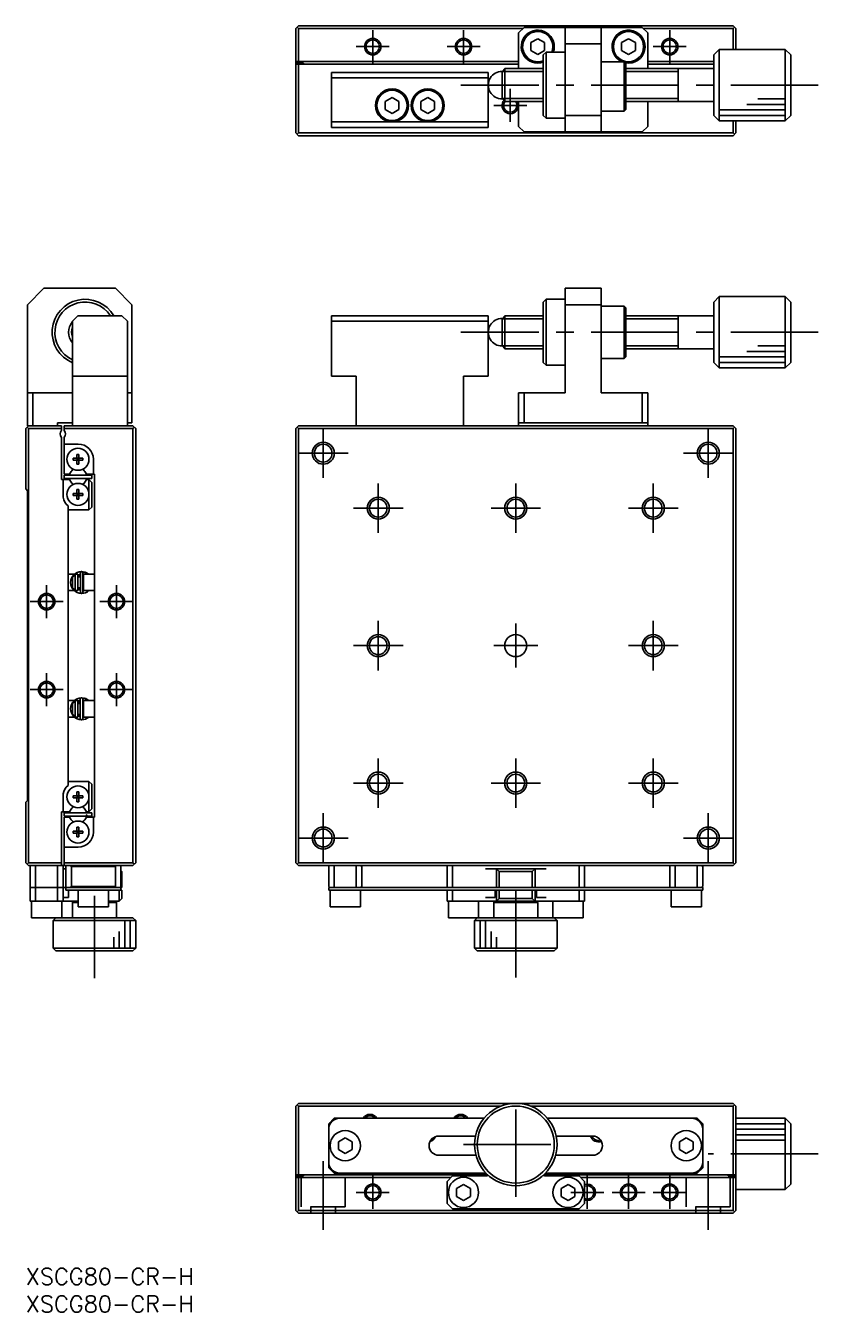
# Model space of a CAD drawing. Extents: x 0 to 307, y -8 to 226.
# Drawn here: x 0 to 144.1, y -8 to 226 of the extents above; entities that cross this region are included whole.
import ezdxf

# ---------------------------------------------------------------- set-up
doc = ezdxf.new("R2010")
doc.units = 0
doc.header["$LTSCALE"] = 0.5
doc.linetypes.add('CENTER', pattern=[50.8, 31.75, -6.35, 6.35, -6.35])
doc.linetypes.add('DASHED', pattern=[19.05, 12.7, -6.35])
for name, color, linetype in [('MSM_CENTER', 1, 'CENTER'), ('MSM_CONTINUOUS', 7, 'CONTINUOUS'), ('MSM_DASHED', 4, 'DASHED'), ('MSM_NARROW', 5, 'CONTINUOUS'), ('MSM_PART_NUMBER', 7, 'CONTINUOUS')]:
    doc.layers.add(name, color=color, linetype=linetype)
doc.styles.get("Standard").update_dxf_attribs({"font": 'txt.shx', "height": 3, "bigfont": 'bigfont.shx'})

# ---------------------------------------------------------------- blocks, each defined once
blk = doc.blocks.new('*U2')
at = {"layer": 'MSM_PART_NUMBER'}
blk.add_text('XSCG80-CR-H', height=3, dxfattribs=at).set_placement((0, -3))
blk = doc.blocks.new('*U3')
at = {"layer": 'MSM_PART_NUMBER'}
blk.add_text('XSCG80-CR-H', height=3, dxfattribs=at).set_placement((0, -8))

msp = doc.modelspace()

# ---------------------------------------------------------------- linework, layer by layer
at = {"layer": 'MSM_CENTER'}
for p, q in [((63.094928, 219.2), (63.09493, 225.200001)), ((79.594928, 219.2), (79.59493, 225.200001)), ((117.094928, 219.2), (117.09493, 225.200001)), ((60.094928, 222.200001), (66.09493, 222.2)), ((76.594928, 222.200001), (82.59493, 222.2)), ((114.094928, 222.200001), (120.09493, 222.2)), ((144.094929, 215.2), (79.094929, 215.2)), ((88.094928, 208.5), (88.09493, 214.5)), ((85.094928, 211.5), (91.09493, 211.5)), ((144.094929, 170.25), (79.094929, 170.25)), ((54.094931, 143.749995), (54.094931, 152.749998)), ((124.094927, 143.749995), (124.094927, 152.749998)), ((49.594929, 148.249998), (58.594931, 148.249998)), ((119.594925, 148.249998), (128.59493, 148.249998)), ((64.094931, 133.749994), (64.094931, 142.749996)), ((89.094929, 133.749994), (89.094929, 142.749996)), ((114.094927, 133.749994), (114.094927, 142.749996)), ((59.594929, 138.249996), (68.594931, 138.249996)), ((84.594927, 138.249996), (93.594929, 138.249996)), ((109.594925, 138.249996), (118.594927, 138.249996)), ((3.8, 124.250001), (3.8, 118.25)), ((16.5, 124.250001), (16.5, 118.25)), ((0.799999, 121.25), (6.800001, 121.25)), ((13.499999, 121.25), (19.500001, 121.25)), ((64.094931, 108.749998), (64.094931, 117.75)), ((89.094929, 109.25), (89.094929, 117.25)), ((114.094927, 108.749998), (114.094927, 117.75)), ((59.594929, 113.25), (68.594931, 113.25)), ((85.094929, 113.25), (93.094929, 113.25)), ((109.594925, 113.25), (118.594927, 113.25)), ((3.799998, 102.250001), (3.8, 108.250002)), ((16.499998, 102.250001), (16.5, 108.250002)), ((0.799998, 105.250002), (6.8, 105.250001)), ((13.499998, 105.250002), (19.5, 105.250001)), ((64.094931, 83.75), (64.094931, 92.750002)), ((89.094929, 83.75), (89.094929, 92.750002)), ((114.094927, 83.75), (114.094927, 92.750002)), ((59.594929, 88.250002), (68.594931, 88.250002)), ((84.594927, 88.250002), (93.594929, 88.250002)), ((109.594925, 88.250002), (118.594927, 88.250002)), ((54.094931, 73.749994), (54.094931, 82.749996)), ((124.094927, 73.749994), (124.094927, 82.749996)), ((49.594929, 78.249996), (58.594931, 78.249996)), ((119.594925, 78.249996), (128.59493, 78.249996)), ((89.094929, 68.75), (89.094929, 52.75)), ((12.5, 67.75), (12.5, 52.75)), ((89.094929, 13), (89.094929, 32)), ((79.594929, 22.5), (98.594929, 22.5)), ((54.094929, 19.5), (54.094929, 7)), ((144.094929, 20.8), (124.094929, 20.8)), ((124.094929, 19.5), (124.094929, 7)), ((63.094928, 10.8), (63.09493, 16.800001)), ((102.094928, 10.8), (102.09493, 16.800001)), ((109.594928, 10.8), (109.59493, 16.800001)), ((117.094928, 10.8), (117.09493, 16.800001)), ((60.094928, 13.800001), (66.09493, 13.8)), ((99.094928, 13.800001), (105.09493, 13.8)), ((106.594928, 13.800001), (112.59493, 13.8)), ((114.094928, 13.800001), (120.09493, 13.8))]:
    msp.add_line(p, q, dxfattribs=at)
at = {"layer": 'MSM_CONTINUOUS'}
for p, q in [((49.094929, 225.5), (49.594929, 226)), ((49.094929, 206.5), (49.094929, 225.5)), ((49.594929, 225.5), (49.344929, 225.75)), ((49.594929, 226), (128.594929, 226)), ((49.594929, 225.5), (49.594929, 219.5)), ((90.394929, 225.5), (49.594929, 225.5)), ((90.594929, 225.7), (89.594929, 224.7)), ((89.594929, 218.2), (89.594929, 224.7)), ((90.594929, 225.7), (112.094929, 225.7)), ((98.094929, 206.7), (98.094929, 225.7)), ((104.594929, 225.7), (104.594929, 206.7)), ((113.094929, 224.7), (112.094929, 225.7)), ((128.594929, 225.5), (112.294929, 225.5)), ((113.094929, 224.7), (113.094929, 218.2)), ((128.594929, 226), (129.094929, 225.5)), ((128.844929, 225.75), (128.594929, 225.5)), ((128.594929, 221.7), (128.594929, 225.5)), ((129.094929, 225.5), (129.094929, 221.7)), ((91.844929, 222.921688), (93.094929, 223.643376)), ((91.844929, 221.478312), (91.844929, 222.921688)), ((93.094929, 223.643376), (94.344929, 222.921688)), ((94.344929, 222.921688), (94.344929, 221.478312)), ((104.594929, 222.7), (98.094929, 222.7)), ((108.344929, 222.921688), (109.594929, 223.643376)), ((108.344929, 221.478312), (108.344929, 222.921688)), ((109.594929, 223.643376), (110.844929, 222.921688)), ((110.844929, 222.921688), (110.844929, 221.478312)), ((93.094929, 220.756624), (91.844929, 221.478312)), ((93.094929, 220.756624), (94.344929, 221.478312)), ((94.594929, 221.2), (94.094929, 220.7)), ((94.094929, 209.7), (94.094929, 220.7)), ((94.594929, 221.2), (94.594929, 209.2)), ((98.094929, 221.2), (94.594929, 221.2)), ((109.594929, 220.756624), (108.344929, 221.478312)), ((110.844929, 221.478312), (109.594929, 220.756624)), ((126.094929, 221.7), (125.094929, 220.7)), ((125.094929, 209.7), (125.094929, 220.7)), ((126.094929, 221.7), (126.094929, 208.7)), ((138.094929, 221.7), (126.094929, 221.7)), ((138.094929, 208.7), (138.094929, 221.7)), ((139.094929, 220.7), (138.094929, 221.7)), ((139.094929, 220.7), (139.094929, 209.7)), ((89.594929, 219.5), (49.094929, 219.5)), ((49.094929, 219.2), (50.494929, 219.2)), ((49.094929, 219), (89.594929, 219)), ((49.594929, 219), (49.594929, 206.5)), ((50.494929, 219), (50.494929, 219.2)), ((86.594929, 217.6585), (87.136429, 218.2)), ((86.594929, 217.6585), (86.594929, 212.7415)), ((87.136429, 218.2), (87.136429, 212.2)), ((94.094929, 218.2), (87.136429, 218.2)), ((104.594929, 219.45), (109.094929, 219.45)), ((108.794929, 210.45), (108.794929, 219.45)), ((109.094929, 219.45), (109.094929, 210.75)), ((125.094929, 218.2), (109.094929, 218.2)), ((113.094929, 219.5), (125.094929, 219.5)), ((125.094929, 219), (113.094929, 219)), ((118.594929, 212.199995), (118.594929, 218.200005)), ((55.594929, 207.5), (55.594929, 217.5)), ((55.594929, 217.5), (84.094929, 217.5)), ((84.094929, 216.5), (55.594929, 216.5)), ((84.094929, 217.5), (84.094929, 207.5)), ((65.344929, 212.221688), (66.594929, 212.943376)), ((66.594929, 212.943376), (67.844929, 212.221688)), ((71.844929, 212.221688), (73.094929, 212.943376)), ((73.094929, 212.943376), (74.344929, 212.221688)), ((65.34493, 210.778312), (65.344929, 212.221688)), ((66.59493, 210.056624), (65.34493, 210.778312)), ((67.84493, 210.778312), (66.59493, 210.056624)), ((67.844929, 212.221688), (67.84493, 210.778312)), ((71.84493, 210.778312), (71.844929, 212.221688)), ((73.09493, 210.056624), (71.84493, 210.778312)), ((74.34493, 210.778312), (73.09493, 210.056624)), ((74.344929, 212.221688), (74.34493, 210.778312)), ((87.136429, 212.2), (86.594929, 212.7415)), ((94.094929, 212.2), (87.136429, 212.2)), ((89.594929, 207.7), (89.594929, 212.2)), ((108.794929, 210.45), (109.094929, 210.75)), ((109.094929, 212.2), (125.094929, 212.2)), ((113.094929, 212.2), (113.094929, 207.7)), ((55.594929, 208.5), (84.094929, 208.5)), ((94.094929, 209.7), (94.594929, 209.2)), ((94.594929, 209.2), (98.094929, 209.2)), ((98.094929, 209.7), (104.594929, 209.7)), ((104.594929, 210.45), (108.794929, 210.45)), ((125.094929, 209.7), (126.094929, 208.7)), ((126.094929, 208.7), (138.094929, 208.7)), ((128.594929, 206.5), (128.594929, 208.7)), ((129.094929, 208.7), (129.094929, 206.5)), ((138.094929, 208.7), (139.094929, 209.7)), ((49.594929, 206), (49.094929, 206.5)), ((49.594929, 206.5), (49.344929, 206.25)), ((49.594929, 206.5), (128.594929, 206.5)), ((128.594929, 206), (49.594929, 206)), ((84.094929, 207.5), (55.594929, 207.5)), ((89.594929, 207.7), (90.594929, 206.7)), ((112.094929, 206.7), (90.594929, 206.7)), ((112.094929, 206.7), (113.094929, 207.7)), ((128.844929, 206.25), (128.594929, 206.5)), ((129.094929, 206.5), (128.594929, 206)), ((3.3, 178.25), (0.3, 175.25)), ((3.3, 178.25), (16.3, 178.25)), ((19.3, 175.25), (16.3, 178.25)), ((98.094929, 178.25), (98.094929, 159.25)), ((98.094929, 178.25), (104.594929, 178.25)), ((104.594929, 159.25), (104.594929, 178.25)), ((94.594929, 176.25), (94.094929, 175.75)), ((94.094929, 164.75), (94.094929, 175.75)), ((94.594929, 176.25), (94.594929, 164.25)), ((98.094929, 176.25), (94.594929, 176.25)), ((126.094929, 176.75), (125.094929, 175.75)), ((125.094929, 164.75), (125.094929, 175.75)), ((126.094929, 176.75), (126.094929, 163.75)), ((138.094929, 176.75), (126.094929, 176.75)), ((138.094929, 163.75), (138.094929, 176.75)), ((139.094929, 175.75), (138.094929, 176.75)), ((139.094929, 175.75), (139.094929, 164.75)), ((0.3, 153.25), (0.3, 175.25)), ((9.5, 173.25), (8.5, 172.25)), ((9.5, 173.25), (17.5, 173.25)), ((18.5, 172.25), (17.5, 173.25)), ((19.3, 175.25), (19.3, 153.75)), ((55.594929, 162.25), (55.594929, 173.25)), ((55.594929, 173.25), (84.094929, 173.25)), ((84.094929, 173.25), (84.094929, 162.25)), ((86.594929, 172.7085), (87.136429, 173.25)), ((87.136429, 173.25), (87.136429, 167.25)), ((94.094929, 173.25), (87.136429, 173.25)), ((104.594929, 175.25), (98.094929, 175.25)), ((108.794929, 175), (104.594929, 175)), ((108.794929, 165.5), (108.794929, 175)), ((109.094929, 174.7), (108.794929, 175)), ((109.094929, 174.7), (109.094929, 165.8)), ((125.094929, 173.25), (109.094949, 173.25)), ((118.594929, 167.249995), (118.594929, 173.250005)), ((8.5, 153.25), (8.5, 172.25)), ((18.5, 172.25), (18.5, 153.25)), ((84.094929, 172.25), (55.594929, 172.25)), ((86.594929, 172.7085), (86.594929, 167.7915)), ((87.136429, 167.25), (86.594929, 167.7915)), ((94.094929, 167.25), (87.136429, 167.25)), ((109.094949, 167.25), (125.094929, 167.25)), ((94.094929, 164.75), (94.594929, 164.25)), ((94.594929, 164.25), (98.094929, 164.25)), ((104.594929, 165.5), (108.794929, 165.5)), ((108.794929, 165.5), (109.094929, 165.8)), ((125.094929, 164.75), (126.094929, 163.75)), ((138.094929, 163.75), (139.094929, 164.75)), ((8.5, 162.25), (18.5, 162.25)), ((55.594929, 162.25), (60.094929, 162.25)), ((60.094929, 162.25), (60.094929, 153.25)), ((79.594929, 162.25), (84.094929, 162.25)), ((79.594929, 153.25), (79.594929, 162.25)), ((126.094929, 163.75), (138.094929, 163.75)), ((0.3, 159.25), (8.5, 159.25)), ((1.3, 159.25), (1.3, 153.25)), ((18.5, 159.25), (19.3, 159.25)), ((89.594929, 159.25), (98.094929, 159.25)), ((89.594929, 153.25), (89.594929, 159.25)), ((90.594929, 159.25), (90.594929, 153.75)), ((113.094929, 159.25), (104.594929, 159.25)), ((112.094929, 153.75), (112.094929, 159.25)), ((113.094929, 159.25), (113.094929, 153.25)), ((0.5, 153.25), (0, 152.75)), ((0, 141.75), (0, 152.75)), ((0.5, 152.75), (0.25, 153)), ((6.5, 153.25), (0.3, 153.25)), ((0.5, 152.75), (0.5, 73.75)), ((6.5, 152.75), (0.5, 152.75)), ((5.8, 153.25), (5.8, 153.75)), ((5.8, 153.75), (8.5, 153.75)), ((6.5, 152.411438), (6.5, 153.25)), ((7, 153.25), (7, 152.35)), ((7, 153.25), (19.5, 153.25)), ((19.5, 152.75), (7, 152.75)), ((19.3, 153.75), (18.5, 153.75)), ((19.5, 153.25), (20, 152.75)), ((19.75, 153), (19.5, 152.75)), ((19.5, 73.75), (19.5, 152.75)), ((20, 152.75), (20, 73.75)), ((49.594929, 153.25), (49.094929, 152.75)), ((49.094929, 73.75), (49.094929, 152.75)), ((49.594929, 152.75), (49.344929, 153)), ((49.594929, 153.25), (128.594929, 153.25)), ((128.594929, 152.75), (49.594929, 152.75)), ((49.594929, 152.75), (49.594929, 73.75)), ((113.094929, 153.75), (89.594929, 153.75)), ((129.094929, 152.75), (128.594929, 153.25)), ((128.844929, 153), (128.594929, 152.75)), ((128.594929, 73.75), (128.594929, 152.75)), ((129.094929, 152.75), (129.094929, 73.75)), ((6.5, 143.45), (6.5, 151.088562)), ((7, 151.15), (7, 144.45)), ((9.55, 149.9), (7, 149.9)), ((9.32, 148.036361), (9.68, 148.036361)), ((9.32, 147.33), (9.32, 148.036361)), ((9.68, 148.036361), (9.68, 147.33)), ((8.613639, 147.33), (9.32, 147.33)), ((8.613639, 146.97), (8.613639, 147.33)), ((9.32, 146.97), (8.613639, 146.97)), ((9.330372, 147.319628), (9.32, 147.33)), ((9.330372, 146.980372), (9.32, 146.97)), ((9.32, 146.263639), (9.32, 146.97)), ((9.68, 146.263639), (9.32, 146.263639)), ((9.330372, 146.980372), (9.330372, 147.319628)), ((9.330372, 147.319628), (9.669628, 147.319628)), ((9.669628, 146.980372), (9.330372, 146.980372)), ((9.669628, 147.319628), (9.68, 147.33)), ((9.669628, 147.319628), (9.669628, 146.980372)), ((9.669628, 146.980372), (9.68, 146.97)), ((9.68, 147.33), (10.386361, 147.33)), ((10.386361, 146.97), (9.68, 146.97)), ((9.68, 146.263639), (9.68, 146.97)), ((10.386361, 147.33), (10.386361, 146.97)), ((12.3, 144.45), (12.3, 147.15)), ((7.955588, 143.45), (6.5, 143.45)), ((6.8, 143.45), (6.8, 140.227985)), ((7, 144.45), (7.955588, 144.45)), ((7, 144.25), (12, 144.25)), ((7, 143.65), (7, 144.25)), ((7, 143.65), (12, 143.65)), ((7.955588, 144.45), (8.125185, 144.74375)), ((8.125185, 143.15625), (7.955588, 143.45)), ((10.874815, 144.74375), (11.044412, 144.45)), ((11.044412, 143.45), (10.874815, 143.15625)), ((11.044412, 144.45), (12.5, 144.45)), ((11.5, 143.45), (11.044412, 143.45)), ((11.5, 137.95), (11.5, 143.45)), ((11.5, 143.45), (12, 142.95)), ((12, 144.25), (12, 143.65)), ((12, 142.95), (12, 138.45)), ((12.5, 144.45), (12.5, 82.05)), ((0, 141.75), (0.35, 141.4)), ((0.35, 141.4), (0.35, 85.1)), ((8.613639, 140.93), (9.32, 140.93)), ((8.613639, 140.57), (8.613639, 140.93)), ((9.32, 140.57), (8.613639, 140.57)), ((9.32, 141.636361), (9.68, 141.636361)), ((9.32, 140.93), (9.32, 141.636361)), ((9.330372, 140.919628), (9.32, 140.93)), ((9.330372, 140.580372), (9.32, 140.57)), ((9.32, 139.863639), (9.32, 140.57)), ((9.330372, 140.580372), (9.330372, 140.919628)), ((9.330372, 140.919628), (9.669628, 140.919628)), ((9.669628, 140.580372), (9.330372, 140.580372)), ((9.669628, 140.919628), (9.68, 140.93)), ((9.669628, 140.919628), (9.669628, 140.580372)), ((9.669628, 140.580372), (9.68, 140.57)), ((9.68, 141.636361), (9.68, 140.93)), ((9.68, 140.93), (10.386361, 140.93)), ((10.386361, 140.57), (9.68, 140.57)), ((9.68, 139.863639), (9.68, 140.57)), ((10.386361, 140.93), (10.386361, 140.57)), ((7.7, 87.829062), (7.7, 138.670938)), ((9.68, 139.863639), (9.32, 139.863639)), ((12, 138.45), (11.5, 137.95)), ((7.7, 137.95), (11.5, 137.95)), ((9.929734, 126.506687), (9.929734, 122.956687)), ((10.934774, 126.572168), (10.183375, 126.73022)), ((10.370978, 126.575538), (10.369147, 126.57476)), ((10.404279, 126.588664), (10.370978, 126.575538)), ((10.379734, 122.956687), (10.379734, 126.506687)), ((10.438183, 126.60011), (10.404279, 126.588664)), ((10.472605, 126.609848), (10.438183, 126.60011)), ((10.507462, 126.617854), (10.472605, 126.609848)), ((10.542669, 126.624109), (10.507462, 126.617854)), ((10.578139, 126.628598), (10.542669, 126.624109)), ((10.613786, 126.63131), (10.578139, 126.628598)), ((10.649523, 126.632239), (10.613786, 126.63131)), ((10.685263, 126.631381), (10.649523, 126.632239)), ((10.720918, 126.62874), (10.685263, 126.631381)), ((10.756401, 126.62432), (10.720918, 126.62874)), ((10.791625, 126.618133), (10.756401, 126.62432)), ((10.826504, 126.610192), (10.791625, 126.618133)), ((10.860953, 126.600517), (10.826504, 126.610192)), ((10.935138, 126.572019), (10.826769, 126.249973)), ((10.894885, 126.589132), (10.860953, 126.600517)), ((10.871869, 126.371604), (10.865177, 126.355446)), ((10.878366, 126.387748), (10.871869, 126.371604)), ((10.88463, 126.40378), (10.878366, 126.387748)), ((10.890622, 126.419603), (10.88463, 126.40378)), ((10.896305, 126.435121), (10.890622, 126.419603)), ((10.926472, 126.576795), (10.894885, 126.589132)), ((10.901647, 126.450241), (10.896305, 126.435121)), ((10.906614, 126.464871), (10.901647, 126.450241)), ((10.911176, 126.478922), (10.906614, 126.464871)), ((10.915306, 126.49231), (10.911176, 126.478922)), ((10.918978, 126.504954), (10.915306, 126.49231)), ((10.922172, 126.516776), (10.918978, 126.504954)), ((10.924866, 126.527707), (10.922172, 126.516776)), ((10.927046, 126.537679), (10.924866, 126.527707)), ((10.925041, 126.577091), (10.927182, 126.576402)), ((11.454354, 126.250169), (10.926, 126.575868)), ((10.928697, 126.546633), (10.927046, 126.537679)), ((10.927182, 126.576402), (10.928795, 126.574461)), ((10.92981, 126.554514), (10.928697, 126.546633)), ((10.928795, 126.574461), (10.929869, 126.571278)), ((10.930378, 126.561275), (10.92981, 126.554514)), ((10.929869, 126.571278), (10.930398, 126.566874)), ((10.930398, 126.566874), (10.930378, 126.561275)), ((10.968328, 126.557587), (10.934774, 126.572168)), ((8.854616, 126.25), (7.7, 126.25)), ((8.5, 125.666515), (9, 126.195683)), ((8.5, 123.833485), (8.5, 125.666515)), ((9, 126.25), (9, 123.25)), ((9.5, 126.25), (9, 126.25)), ((9.499962, 126.137421), (9.929682, 126.266292)), ((9.5, 123.25), (9.5, 126.25)), ((9.929734, 125.75), (9.5, 125.75)), ((9.7, 125.75), (9.7, 126.214547)), ((10.379734, 125.907136), (10.499992, 126.135853)), ((10.5, 125.75), (10.379734, 125.75)), ((10.5, 126.25), (10.5, 123.25)), ((12.5, 126.25), (10.5, 126.25)), ((10.823255, 126.263593), (10.816368, 126.25)), ((10.830241, 126.277825), (10.823255, 126.263593)), ((10.837285, 126.29261), (10.830241, 126.277825)), ((10.844342, 126.307857), (10.837285, 126.29261)), ((10.851372, 126.323476), (10.844342, 126.307857)), ((10.858331, 126.33937), (10.851372, 126.323476)), ((10.865177, 126.355446), (10.858331, 126.33937)), ((7.7, 123.25), (8.813018, 123.25)), ((9, 123.304317), (8.5, 123.833485)), ((8.813237, 123.25), (8.813381, 123.25)), ((9, 123.25), (9.5, 123.25)), ((9.5, 123.75), (9.929734, 123.75)), ((9.7, 123.25), (9.7, 123.75)), ((10.379734, 123.75), (10.5, 123.75)), ((10.499955, 123.327547), (10.379734, 123.556239)), ((10.504428, 123.220725), (10.379752, 123.197069)), ((10.5, 123.25), (12.5, 123.25)), ((10.611234, 123.249626), (10.504428, 123.220725)), ((10.867694, 122.86497), (10.868847, 122.865339)), ((10.868847, 122.865339), (10.871163, 122.866086)), ((10.871163, 122.866086), (10.872361, 122.866475)), ((10.872361, 122.866475), (10.873995, 122.867011)), ((10.873995, 122.867011), (10.874935, 122.867321)), ((10.874935, 122.867321), (10.876421, 122.867814)), ((10.876421, 122.867814), (10.877352, 122.868125)), ((10.877352, 122.868125), (10.879482, 122.868841)), ((10.879482, 122.868841), (10.926472, 122.88658)), ((10.922892, 122.886642), (10.925041, 122.886284)), ((10.925041, 122.886284), (10.924722, 122.887059)), ((10.926472, 122.88658), (10.925041, 122.886284)), ((10.926216, 122.887597), (10.956471, 122.900553)), ((8.802568, 103.25), (7.7, 103.25)), ((8.5, 102.666515), (9, 103.195683)), ((8.80354, 103.25), (8.803437, 103.25)), ((9, 103.25), (9, 100.25)), ((9.5, 103.25), (9, 103.25)), ((9.49995, 103.179353), (9.920454, 103.303976)), ((9.5, 100.25), (9.5, 103.25)), ((9.68565, 103.25), (9.685503, 103.25)), ((9.685872, 103.25), (9.685728, 103.25)), ((9.7, 103.25), (9.685894, 103.25)), ((9.7, 102.75), (9.7, 103.25)), ((9.920506, 103.544371), (9.920506, 99.994371)), ((10.9591, 103.59527), (10.174146, 103.767904)), ((10.36175, 103.613221), (10.359919, 103.612443)), ((10.395051, 103.626348), (10.36175, 103.613221)), ((10.370506, 99.994371), (10.370506, 103.544371)), ((10.370506, 102.944819), (10.499969, 103.179525)), ((10.428954, 103.637794), (10.395051, 103.626348)), ((10.463376, 103.647531), (10.428954, 103.637794)), ((10.498233, 103.655537), (10.463376, 103.647531)), ((10.53344, 103.661792), (10.498233, 103.655537)), ((10.5, 103.25), (10.5, 100.25)), ((12.5, 103.25), (10.5, 103.25)), ((10.56891, 103.666281), (10.53344, 103.661792)), ((10.604558, 103.668994), (10.56891, 103.666281)), ((10.640295, 103.669922), (10.604558, 103.668994)), ((10.676034, 103.669065), (10.640295, 103.669922)), ((10.711689, 103.666423), (10.676034, 103.669065)), ((10.747172, 103.662004), (10.711689, 103.666423)), ((10.782397, 103.655816), (10.747172, 103.662004)), ((10.817276, 103.647876), (10.782397, 103.655816)), ((10.793627, 103.262371), (10.786596, 103.25)), ((10.800933, 103.275823), (10.793627, 103.262371)), ((10.92591, 103.609702), (10.797093, 103.249972)), ((10.80846, 103.290255), (10.800933, 103.275823)), ((10.816151, 103.305559), (10.80846, 103.290255)), ((10.82395, 103.321621), (10.816151, 103.305559)), ((10.851725, 103.638201), (10.817276, 103.647876)), ((10.831797, 103.338321), (10.82395, 103.321621)), ((10.839634, 103.355534), (10.831797, 103.338321)), ((10.847403, 103.373131), (10.839634, 103.355534)), ((10.855044, 103.39098), (10.847403, 103.373131)), ((10.885656, 103.626815), (10.851725, 103.638201)), ((10.862502, 103.408949), (10.855044, 103.39098)), ((10.86972, 103.426902), (10.862502, 103.408949)), ((10.876644, 103.444705), (10.86972, 103.426902)), ((10.883223, 103.462226), (10.876644, 103.444705)), ((10.889408, 103.479332), (10.883223, 103.462226)), ((10.917243, 103.614478), (10.885656, 103.626815)), ((10.895151, 103.495897), (10.889408, 103.479332)), ((10.90041, 103.511796), (10.895151, 103.495897)), ((10.905147, 103.526911), (10.90041, 103.511796)), ((10.909324, 103.541128), (10.905147, 103.526911)), ((10.912912, 103.554341), (10.909324, 103.541128)), ((10.915883, 103.566451), (10.912912, 103.554341)), ((10.915812, 103.614774), (10.918161, 103.61393)), ((10.918215, 103.577367), (10.915883, 103.566451)), ((11.487977, 103.250152), (10.916771, 103.613551)), ((10.918161, 103.61393), (10.919855, 103.611537)), ((10.919891, 103.587009), (10.918215, 103.577367)), ((10.919855, 103.611537), (10.92088, 103.607614)), ((10.920898, 103.595304), (10.919891, 103.587009)), ((10.92088, 103.607614), (10.921228, 103.602189)), ((10.921228, 103.602189), (10.920898, 103.595304)), ((8.5, 100.833485), (8.5, 102.666515)), ((9, 100.304317), (8.5, 100.833485)), ((9.920506, 102.75), (9.5, 102.75)), ((9.5, 100.75), (9.920506, 100.75)), ((9.7, 100.284103), (9.7, 100.75)), ((10.5, 102.75), (10.370506, 102.75)), ((10.370506, 100.75), (10.5, 100.75)), ((7.7, 100.25), (8.84661, 100.25)), ((8.847358, 100.25), (8.84746, 100.25)), ((9, 100.25), (9.5, 100.25)), ((10.499959, 100.359223), (10.370506, 100.593923)), ((10.500014, 100.259537), (10.370524, 100.234753)), ((10.5, 100.25), (12.5, 100.25)), ((10.858465, 99.902653), (10.859619, 99.903022)), ((10.859619, 99.903022), (10.861935, 99.903769)), ((10.861935, 99.903769), (10.863132, 99.904159)), ((10.863132, 99.904159), (10.864766, 99.904694)), ((10.864766, 99.904694), (10.865707, 99.905004)), ((10.865707, 99.905004), (10.867192, 99.905497)), ((10.867192, 99.905497), (10.868124, 99.905808)), ((10.868124, 99.905808), (10.870254, 99.906524)), ((10.870254, 99.906524), (10.917243, 99.924264)), ((10.913664, 99.924326), (10.915812, 99.923967)), ((10.915812, 99.923967), (10.915494, 99.924743)), ((10.917243, 99.924264), (10.915812, 99.923967)), ((10.916987, 99.925281), (10.947243, 99.938237)), ((7.7, 88.55), (11.5, 88.55)), ((9.32, 86.636361), (9.68, 86.636361)), ((9.32, 85.93), (9.32, 86.636361)), ((9.68, 86.636361), (9.68, 85.93)), ((11.5, 83.05), (11.5, 88.55)), ((11.5, 88.55), (12, 88.05)), ((12, 88.05), (12, 83.55)), ((0.35, 85.1), (0, 84.75)), ((0, 73.75), (0, 84.75)), ((6.8, 83.05), (6.8, 86.272015)), ((8.613639, 85.93), (9.32, 85.93)), ((8.613639, 85.57), (8.613639, 85.93)), ((9.32, 85.57), (8.613639, 85.57)), ((9.330372, 85.919628), (9.32, 85.93)), ((9.330372, 85.580372), (9.32, 85.57)), ((9.32, 84.863639), (9.32, 85.57)), ((9.68, 84.863639), (9.32, 84.863639)), ((9.330372, 85.580372), (9.330372, 85.919628)), ((9.330372, 85.919628), (9.669628, 85.919628)), ((9.669628, 85.580372), (9.330372, 85.580372)), ((9.669628, 85.919628), (9.68, 85.93)), ((9.669628, 85.919628), (9.669628, 85.580372)), ((9.669628, 85.580372), (9.68, 85.57)), ((9.68, 85.93), (10.386361, 85.93)), ((9.68, 85.57), (9.68, 84.863639)), ((10.386361, 85.57), (9.68, 85.57)), ((10.386361, 85.93), (10.386361, 85.57)), ((6.5, 83.05), (7.955588, 83.05)), ((6.5, 83.05), (6.5, 73.25)), ((7, 82.85), (12, 82.85)), ((7, 82.85), (7, 82.25)), ((7, 82.25), (12, 82.25)), ((7, 73.25), (7, 82.05)), ((7, 82.05), (7.955588, 82.05)), ((8.125185, 83.34375), (7.955588, 83.05)), ((7.955588, 82.05), (8.125185, 81.75625)), ((11.044412, 83.05), (10.874815, 83.34375)), ((10.874815, 81.75625), (11.044412, 82.05)), ((11.5, 83.05), (11.044412, 83.05)), ((11.044412, 82.05), (12.5, 82.05)), ((12, 83.55), (11.5, 83.05)), ((12, 82.25), (12, 82.85)), ((12.3, 82.05), (12.3, 79.35)), ((9.32, 80.236361), (9.68, 80.236361)), ((9.32, 79.53), (9.32, 80.236361)), ((9.68, 80.236361), (9.68, 79.53)), ((8.613639, 79.53), (9.32, 79.53)), ((8.613639, 79.17), (8.613639, 79.53)), ((9.32, 79.17), (8.613639, 79.17)), ((9.330372, 79.519628), (9.32, 79.53)), ((9.330372, 79.180372), (9.32, 79.17)), ((9.32, 78.463639), (9.32, 79.17)), ((9.68, 78.463639), (9.32, 78.463639)), ((9.330372, 79.180372), (9.330372, 79.519628)), ((9.330372, 79.519628), (9.669628, 79.519628)), ((9.669628, 79.180372), (9.330372, 79.180372)), ((9.669628, 79.519628), (9.68, 79.53)), ((9.669628, 79.519628), (9.669628, 79.180372)), ((9.669628, 79.180372), (9.68, 79.17)), ((9.68, 79.53), (10.386361, 79.53)), ((9.68, 79.17), (9.68, 78.463639)), ((10.386361, 79.17), (9.68, 79.17)), ((10.386361, 79.53), (10.386361, 79.17)), ((9.55, 76.6), (7, 76.6)), ((0, 73.75), (0.5, 73.25)), ((0.25, 73.5), (0.5, 73.75)), ((0.5, 73.75), (6.5, 73.75)), ((6.8, 73.25), (0.5, 73.25)), ((0.8, 66.75), (0.8, 73.25)), ((1.8, 73.25), (1.8, 66.75)), ((5.8, 66.75), (5.8, 73.25)), ((6.8, 73.25), (6.8, 66.75)), ((6.8, 72.65), (7.3, 72.65)), ((7, 73.75), (19.5, 73.75)), ((19.5, 73.25), (7, 73.25)), ((7.3, 68.75), (7.3, 73.25)), ((8.3, 73.05), (8.1, 73.25)), ((16.3, 73.05), (8.3, 73.05)), ((8.3, 73.05), (8.3, 69.45)), ((16.5, 73.25), (16.3, 73.05)), ((16.3, 69.45), (16.3, 73.05)), ((17.3, 73.25), (17.3, 68.75)), ((19.5, 73.75), (19.75, 73.5)), ((20, 73.75), (19.5, 73.25)), ((49.094929, 73.75), (49.594929, 73.25)), ((49.594929, 73.75), (49.344929, 73.5)), ((49.594929, 73.75), (128.594929, 73.75)), ((128.594929, 73.25), (49.594929, 73.25)), ((55.294929, 73.25), (55.094929, 73.05)), ((55.094929, 69.45), (55.094929, 73.05)), ((56.094929, 73.25), (56.094929, 69.25)), ((60.094929, 69.25), (60.094929, 73.25)), ((61.094929, 73.05), (60.894929, 73.25)), ((61.094929, 73.05), (61.094929, 69.45)), ((76.594929, 69.25), (76.594929, 73.25)), ((77.594929, 73.25), (77.594929, 69.25)), ((83.594929, 72.65), (94.594929, 72.65)), ((85.594929, 69.25), (85.594929, 72.65)), ((86.094929, 72.15), (85.594929, 72.65)), ((92.094929, 72.15), (92.594929, 72.65)), ((92.594929, 72.65), (92.594929, 69.25)), ((100.594929, 69.25), (100.594929, 73.25)), ((101.594929, 73.25), (101.594929, 69.25)), ((117.094929, 73.05), (117.294929, 73.25)), ((117.094929, 69.45), (117.094929, 73.05)), ((118.094929, 73.25), (118.094929, 69.25)), ((122.094929, 69.25), (122.094929, 73.25)), ((123.094929, 73.05), (122.894929, 73.25)), ((123.094929, 73.05), (123.094929, 69.45)), ((128.844929, 73.5), (128.594929, 73.75)), ((128.594929, 73.25), (129.094929, 73.75)), ((17.5, 72.15), (17.3, 72.35)), ((17.5, 72.15), (17.5, 69.25)), ((86.094929, 72.15), (86.094929, 69.25)), ((92.094929, 72.15), (86.094929, 72.15)), ((92.094929, 69.25), (92.094929, 72.15)), ((17.5, 69.25), (0.8, 69.25)), ((17.5, 68.75), (7.3, 68.75)), ((7.8, 68.75), (7.8, 67.45)), ((8.1, 69.25), (8.3, 69.45)), ((8.3, 69.45), (16.3, 69.45)), ((9.55, 68.75), (9.55, 65.75)), ((15.05, 65.75), (15.05, 68.75)), ((16.3, 69.45), (16.5, 69.25)), ((17, 66.75), (17, 68.75)), ((17.5, 68.75), (17.5, 67.25)), ((55.094929, 69.45), (55.294929, 69.25)), ((55.094929, 68.75), (55.094929, 69.25)), ((55.094929, 69.25), (123.094929, 69.25)), ((123.094929, 68.75), (55.094929, 68.75)), ((55.344929, 68.75), (55.344929, 65.75)), ((60.844929, 65.75), (60.844929, 68.75)), ((60.894929, 69.25), (61.094929, 69.45)), ((76.594929, 66.75), (76.594929, 68.75)), ((77.594929, 68.75), (77.594929, 66.75)), ((85.32698, 68.75), (85.32698, 67.45)), ((85.594929, 66.75), (85.594929, 68.75)), ((86.094929, 68.75), (86.094929, 67.25)), ((92.094929, 67.25), (92.094929, 68.75)), ((92.594929, 68.75), (92.594929, 66.75)), ((92.862879, 67.45), (92.862879, 68.75)), ((100.594929, 66.75), (100.594929, 68.75)), ((101.594929, 68.75), (101.594929, 66.75)), ((117.094929, 69.45), (117.294929, 69.25)), ((117.344929, 68.75), (117.344929, 65.75)), ((122.844929, 65.75), (122.844929, 68.75)), ((122.894929, 69.25), (123.094929, 69.45)), ((123.094929, 69.25), (123.094929, 68.75)), ((9.55, 66.75), (0.8, 66.75)), ((1.05, 66.75), (1.05, 63.75)), ((6.55, 63.75), (6.55, 66.75)), ((6.8, 67.45), (7.8, 67.45)), ((8.7, 66.75), (8.5, 66.55)), ((9.55, 66.55), (8.5, 66.55)), ((8.5, 66.55), (8.5, 63.75)), ((9.55, 65.75), (15.05, 65.75)), ((17, 66.75), (15.05, 66.75)), ((16.5, 66.55), (15.05, 66.55)), ((16.5, 66.55), (16.3, 66.75)), ((16.5, 63.75), (16.5, 66.55)), ((17, 66.75), (17.5, 67.25)), ((55.344929, 65.75), (60.844929, 65.75)), ((101.594929, 66.75), (76.594929, 66.75)), ((76.844929, 66.75), (76.844929, 63.75)), ((82.344929, 63.75), (82.344929, 66.75)), ((83.594929, 67.45), (85.32698, 67.45)), ((85.294929, 66.75), (85.094929, 66.55)), ((93.094929, 66.55), (85.094929, 66.55)), ((85.094929, 66.55), (85.094929, 63.75)), ((85.594929, 66.75), (86.094929, 67.25)), ((86.094929, 67.25), (92.094929, 67.25)), ((92.594929, 66.75), (92.094929, 67.25)), ((92.862879, 67.45), (94.594929, 67.45)), ((93.094929, 66.55), (92.894929, 66.75)), ((93.094929, 63.75), (93.094929, 66.55)), ((95.844929, 66.75), (95.844929, 63.75)), ((101.344929, 63.75), (101.344929, 66.75)), ((117.344929, 65.75), (122.844929, 65.75)), ((1.05, 63.75), (19.5, 63.75)), ((5.5, 63.75), (5, 63.25)), ((20, 63.25), (5, 63.25)), ((5, 63.25), (5, 58.25)), ((20, 63.25), (19.5, 63.75)), ((20, 58.25), (20, 63.25)), ((76.844929, 63.75), (101.344929, 63.75)), ((82.094929, 63.75), (81.594929, 63.25)), ((96.594929, 63.25), (81.594929, 63.25)), ((81.594929, 63.25), (81.594929, 58.25)), ((96.594929, 63.25), (96.094929, 63.75)), ((96.594929, 58.25), (96.594929, 63.25)), ((5, 58.25), (20, 58.25)), ((5, 58.25), (5.5, 57.75)), ((19.5, 57.75), (5.5, 57.75)), ((19.5, 57.75), (20, 58.25)), ((81.594929, 58.25), (96.594929, 58.25)), ((81.594929, 58.25), (82.094929, 57.75)), ((96.094929, 57.75), (82.094929, 57.75)), ((96.094929, 57.75), (96.594929, 58.25)), ((49.094929, 29.5), (49.594929, 30)), ((49.094929, 10.5), (49.094929, 29.5)), ((49.344929, 29.75), (49.594929, 29.5)), ((49.594929, 30), (128.594929, 30)), ((49.594929, 29.5), (49.594929, 17)), ((86.402347, 29.5), (49.594929, 29.5)), ((128.594929, 29.5), (91.787512, 29.5)), ((129.094929, 29.5), (128.594929, 30)), ((128.594929, 29.5), (128.844929, 29.75)), ((128.594929, 17), (128.594929, 29.5)), ((129.094929, 29.5), (129.094929, 10.5)), ((55.094929, 26.3), (56.094929, 27.3)), ((55.094929, 18.3), (55.094929, 26.3)), ((55.294929, 26.5), (55.294929, 26.17178)), ((56.094929, 27.3), (83.332118, 27.3)), ((94.857741, 27.3), (122.094929, 27.3)), ((123.094929, 26.3), (122.094929, 27.3)), ((122.894929, 26.17178), (122.894929, 26.5)), ((123.094929, 26.3), (123.094929, 18.3)), ((138.094929, 27.3), (129.094929, 27.3)), ((138.094929, 14.3), (138.094929, 27.3)), ((139.094929, 26.3), (138.094929, 27.3)), ((139.094929, 26.3), (139.094929, 15.3)), ((56.84493, 23.021688), (58.09493, 23.743376)), ((58.09493, 23.743376), (59.34493, 23.021688)), ((75.094929, 24.05), (81.756844, 24.05)), ((96.433015, 24.05), (103.094929, 24.05)), ((118.84493, 23.021688), (120.09493, 23.743376)), ((120.09493, 23.743376), (121.34493, 23.021688)), ((56.844929, 21.578312), (56.84493, 23.021688)), ((56.844929, 21.578312), (58.094929, 20.856624)), ((59.344929, 21.578312), (58.094929, 20.856624)), ((59.344929, 21.578312), (59.34493, 23.021688)), ((118.844929, 21.578312), (118.84493, 23.021688)), ((118.844929, 21.578312), (120.094929, 20.856624)), ((121.344929, 21.578312), (120.094929, 20.856624)), ((121.344929, 21.578312), (121.34493, 23.021688)), ((81.852865, 20.55), (75.094929, 20.55)), ((103.094929, 20.55), (96.336994, 20.55)), ((83.99591, 17), (49.094929, 17)), ((49.094929, 16.8), (50.494929, 16.8)), ((49.094929, 16.5), (77.294929, 16.5)), ((49.594929, 16.5), (49.594929, 10.5)), ((50.494929, 17), (50.494929, 16.8)), ((56.094929, 17.3), (55.094929, 18.3)), ((55.294929, 18.42822), (55.294929, 18.1)), ((83.690302, 17.3), (56.094929, 17.3)), ((77.594929, 16.8), (76.594929, 15.8)), ((83.594929, 16.8), (77.594929, 16.8)), ((94.193949, 17), (129.094929, 17)), ((122.094929, 17.3), (94.499557, 17.3)), ((100.594929, 16.8), (94.594929, 16.8)), ((101.594929, 15.8), (100.594929, 16.8)), ((129.094929, 16.5), (100.894929, 16.5)), ((122.094929, 17.3), (123.094929, 18.3)), ((122.894929, 18.1), (122.894929, 18.42822)), ((127.694929, 17), (127.694929, 16.8)), ((129.094929, 16.8), (127.694929, 16.8)), ((128.594929, 10.5), (128.594929, 16.5)), ((76.594929, 11.8), (76.594929, 15.8)), ((78.344929, 14.521688), (79.594929, 15.243376)), ((78.344929, 13.078312), (78.344929, 14.521688)), ((79.594929, 15.243376), (80.844929, 14.521688)), ((80.844929, 13.078312), (80.844929, 14.521688)), ((97.344929, 14.521688), (98.594929, 15.243376)), ((97.344929, 13.078312), (97.344929, 14.521688)), ((98.594929, 15.243376), (99.844929, 14.521688)), ((99.844929, 14.521688), (99.844929, 13.078312)), ((101.594929, 15.8), (101.594929, 11.8)), ((129.094929, 14.3), (138.094929, 14.3)), ((138.094929, 14.3), (139.094929, 15.3)), ((76.594929, 11.8), (77.594929, 10.8)), ((78.344929, 13.078312), (79.594929, 12.356624)), ((80.844929, 13.078312), (79.594929, 12.356624)), ((98.594929, 12.356624), (97.344929, 13.078312)), ((99.844929, 13.078312), (98.594929, 12.356624)), ((100.594929, 10.8), (101.594929, 11.8)), ((49.594929, 10), (49.094929, 10.5)), ((49.344929, 10.25), (49.594929, 10.5)), ((49.594929, 10.5), (128.594929, 10.5)), ((128.594929, 10), (49.594929, 10)), ((100.594929, 10.8), (77.594929, 10.8)), ((128.594929, 10.5), (128.844929, 10.25)), ((129.094929, 10.5), (128.594929, 10))]:
    msp.add_line(p, q, dxfattribs=at)
for centre, radius in [((109.594929, 222.2), 2.75), ((63.094929, 222.2), 1.2295), ((79.594929, 222.2), 1.2295), ((117.094929, 222.2), 1.2295), ((66.594929, 211.5), 3), ((66.594929, 211.5), 2.75), ((73.094929, 211.5), 3), ((73.094929, 211.5), 2.75), ((54.09493, 148.249998), 1.621), ((124.094926, 148.249998), 1.621), ((9.5, 147.15), 2), ((9.5, 140.75), 2), ((64.094931, 138.249995), 1.621), ((89.094928, 138.249996), 1.621), ((114.094926, 138.249996), 1.621), ((3.8, 121.25), 1.2295), ((16.5, 121.25), 1.2295), ((64.094931, 113.249999), 1.621), ((89.094929, 113.25), 2), ((114.094927, 113.249999), 1.621), ((3.799999, 105.250001), 1.2295), ((16.499999, 105.250001), 1.2295), ((64.094931, 88.250001), 1.621), ((89.094928, 88.250002), 1.621), ((114.094926, 88.250002), 1.621), ((9.5, 85.75), 2), ((9.5, 79.35), 2), ((54.094931, 78.249995), 1.621), ((124.094927, 78.249995), 1.621), ((89.094929, 22.5), 7.5), ((89.094929, 22.5), 7), ((58.094929, 22.3), 2.75), ((120.094929, 22.3), 2.75), ((79.594929, 13.8), 2.75), ((98.594929, 13.8), 2.75), ((63.094929, 13.8), 1.2295), ((109.594929, 13.8), 1.2295), ((117.094929, 13.8), 1.2295)]:
    msp.add_circle(centre, radius, dxfattribs=at)
for centre, radius, start, end in [((93.094929, 222.2), 3, 340.528779, 289.47120935), ((93.094929, 222.2), 2.75, 338.676314, 291.32369649), ((109.594929, 222.2), 3, 260.405932, 246.44351133), ((86.594929, 215.2), 2.5, 89.05661378, 270.94337613), ((88.094929, 211.5), 1.2295, 143.54973353, 34.70401466), ((10.8, 170.25), 6, 30, 247.45966958), ((10.8, 170.25), 5.5, 33.055731, 245.28013812), ((10.8, 170.25), 3, 140.05549481, 219.94450519), ((86.594929, 170.25), 2.5, 89.05661378, 270.94337613), ((7.25, 151.75), 1, 138.590378, 221.409622), ((6.2, 151.75), 1, 323.130102, 36.869898), ((9.55, 147.15), 2.75, 0, 90), ((9.615, 143.83519), 1.75, 121.886504, 135.004406), ((9.5, 143.949999), 1.5875, 120.433182, 134.999975), ((9.5, 143.949999), 1.5875, 45.000025, 59.566818), ((9.385, 143.83519), 1.75, 44.995594, 58.113496), ((9.5, 143.949999), 1.5875, 149.999969, 169.10691), ((9.5, 143.949999), 1.5875, 190.893044, 210), ((9.5, 143.95), 1.5875, 135, 150), ((9.5, 143.95), 1.5875, 210, 225), ((9.5, 143.949999), 1.5875, 224.999975, 239.566737), ((9.615, 144.06481), 1.75, 224.995594, 238.113496), ((9.5, 143.949999), 1.5875, 300.433263, 315.000025), ((9.385, 144.06481), 1.75, 301.886504, 315.004406), ((9.5, 143.95), 1.5875, 30, 45), ((9.5, 143.95), 1.5875, 315, 330), ((9.5, 143.949999), 1.5875, 10.893057, 30.000031), ((9.5, 143.949999), 1.5875, 330.000031, 349.106956), ((9.5, 140.75), 2.75, 190.942499, 229.114807), ((10.154773, 124.731732), 1.998762, 90.738023, 269.187021), ((10.154734, 126.506687), 0.225, 0, 180), ((10.154734, 122.956687), 0.225, 180, 0), ((10.153306, 124.735454), 2.002574, 270.859394, 312.103214), ((10.145544, 101.769415), 1.998762, 90.738023, 269.187021), ((10.145506, 103.544371), 0.225, 0, 180), ((10.145506, 99.994371), 0.225, 180, 0), ((10.14391, 101.774021), 2.00346, 270.863794, 310.459737), ((9.5, 85.75), 2.75, 130.885193, 169.057501), ((9.5, 82.550001), 1.5875, 150.000031, 169.106944), ((9.5, 82.550001), 1.5875, 190.89309, 210.000031), ((9.5, 82.55), 1.5875, 135, 150), ((9.5, 82.550001), 1.5875, 120.433263, 135.000025), ((9.615, 82.43519), 1.75, 121.886504, 135.004406), ((9.5, 82.550001), 1.5875, 44.999975, 59.566737), ((9.385, 82.43519), 1.75, 44.995594, 58.113496), ((9.5, 82.55), 1.5875, 30, 45), ((9.5, 82.550001), 1.5875, 10.89309, 30), ((9.5, 82.550001), 1.5875, 329.999969, 0), ((9.5, 82.55), 1.5875, 210, 225), ((9.615, 82.66481), 1.75, 224.995594, 238.113496), ((9.5, 82.550001), 1.5875, 225.000025, 239.566818), ((9.5, 82.550001), 1.5875, 300.433182, 314.999975), ((9.385, 82.66481), 1.75, 301.886504, 315.004406), ((9.5, 82.55), 1.5875, 315, 330), ((9.55, 79.35), 2.75, 270, 0), ((57.094929, 25.3), 2, 90, 180), ((62.594929, 26.5), 1.2295, 40.59221186, 139.40778814), ((79.094929, 26.5), 1.2295, 40.59221186, 139.40778814), ((121.094929, 25.3), 2, 0, 90), ((75.094929, 22.3), 1.75, 90, 270), ((73.094929, 24.5), 1.2295, 307.83153533, 316.71584268), ((104.094929, 24.5), 1.2295, 201.4692876, 289.35392847), ((103.094929, 22.3), 1.75, 270, 90), ((57.094929, 19.3), 2, 180, 270), ((121.094929, 19.3), 2, 270, 0), ((83.594929, 18.8), 2, 270, 285.665024), ((94.594929, 18.8), 2, 254.334976, 270), ((102.094929, 13.8), 1.2295, 246.00421868, 113.99578132)]:
    msp.add_arc(centre, radius, start, end, dxfattribs=at)
at = {"layer": 'MSM_DASHED'}
for p, q in [((50.094929, 16.5), (50.094929, 11.2)), ((58.094929, 16.5), (58.094929, 11.2)), ((120.094929, 16.5), (120.094929, 11.2)), ((128.094929, 16.5), (128.094929, 11.2)), ((58.094929, 11.2), (50.094929, 11.2)), ((51.844929, 11.2), (51.844929, 10)), ((56.344929, 11.2), (56.344929, 10)), ((128.094929, 11.2), (120.094929, 11.2)), ((121.844929, 11.2), (121.844929, 10)), ((126.344929, 11.2), (126.344929, 10))]:
    msp.add_line(p, q, dxfattribs=at)
at = {"layer": 'MSM_NARROW'}
for p, q in [((94.094929, 217.6585), (86.594929, 217.6585)), ((118.594929, 217.6585), (109.094929, 217.6585)), ((94.094929, 212.7415), (86.594929, 212.7415)), ((118.594929, 212.7415), (109.094929, 212.7415)), ((126.094929, 210.7), (138.094929, 210.7)), ((131.094929, 211.7), (138.094929, 211.7)), ((133.094929, 212.7), (138.094929, 212.7)), ((126.094929, 209.7), (138.094929, 209.7)), ((94.094929, 172.7085), (86.594929, 172.7085)), ((118.594929, 172.7085), (109.094929, 172.7085)), ((94.094929, 167.7915), (86.594929, 167.7915)), ((118.594929, 167.7915), (109.094929, 167.7915)), ((131.094929, 166.75), (138.094929, 166.75)), ((133.094929, 167.75), (138.094929, 167.75)), ((126.094929, 165.75), (138.094929, 165.75)), ((126.094929, 164.75), (138.094929, 164.75)), ((18, 58.25), (18, 63.25)), ((19, 58.25), (19, 63.25)), ((82.594929, 63.25), (82.594929, 58.25)), ((83.594929, 63.25), (83.594929, 58.25)), ((17, 58.25), (17, 61.25)), ((84.594929, 61.25), (84.594929, 58.25)), ((16, 58.25), (16, 60.25)), ((85.594929, 60.25), (85.594929, 58.25)), ((138.094929, 26.3), (129.094929, 26.3)), ((138.094929, 25.3), (129.094929, 25.3)), ((138.094929, 24.3), (129.094929, 24.3)), ((138.094929, 23.3), (129.094929, 23.3))]:
    msp.add_line(p, q, dxfattribs=at)
for centre, radius in [((63.094929, 222.2), 1.5), ((79.594929, 222.2), 1.5), ((117.094929, 222.2), 1.5), ((54.09493, 148.249998), 2), ((124.094926, 148.249998), 2), ((64.094931, 138.249995), 2), ((89.094928, 138.249996), 2), ((114.094926, 138.249996), 2), ((3.8, 121.25), 1.5), ((16.5, 121.25), 1.5), ((64.094931, 113.249999), 2), ((114.094927, 113.249999), 2), ((3.799999, 105.250001), 1.5), ((16.499999, 105.250001), 1.5), ((64.094931, 88.250001), 2), ((89.094928, 88.250002), 2), ((114.094926, 88.250002), 2), ((54.094931, 78.249995), 2), ((124.094927, 78.249995), 2), ((63.094929, 13.8), 1.5), ((109.594929, 13.8), 1.5), ((117.094929, 13.8), 1.5)]:
    msp.add_circle(centre, radius, dxfattribs=at)
for centre, radius, start, end in [((88.094929, 211.5), 1.5, 141.99934915, 27.81813928), ((10.8, 170.25), 2.4585, 159.31390617, 200.68609383), ((62.594929, 26.5), 1.5, 32.23095264, 147.76904736), ((79.094929, 26.5), 1.5, 32.23095264, 147.76904736), ((73.094929, 24.5), 1.5, 286.42914616, 338.11823185), ((104.094929, 24.5), 1.5, 197.45760312, 291.6510403), ((102.094929, 13.8), 1.5, 250.52877937, 109.47122063)]:
    msp.add_arc(centre, radius, start, end, dxfattribs=at)

# ---------------------------------------------------------------- block references
at = {"layer": 'MSM_CONTINUOUS'}
for name in ['*U2', '*U3']:
    msp.add_blockref(name, (0, 0), dxfattribs=at)

doc.saveas('drawing.dxf')
